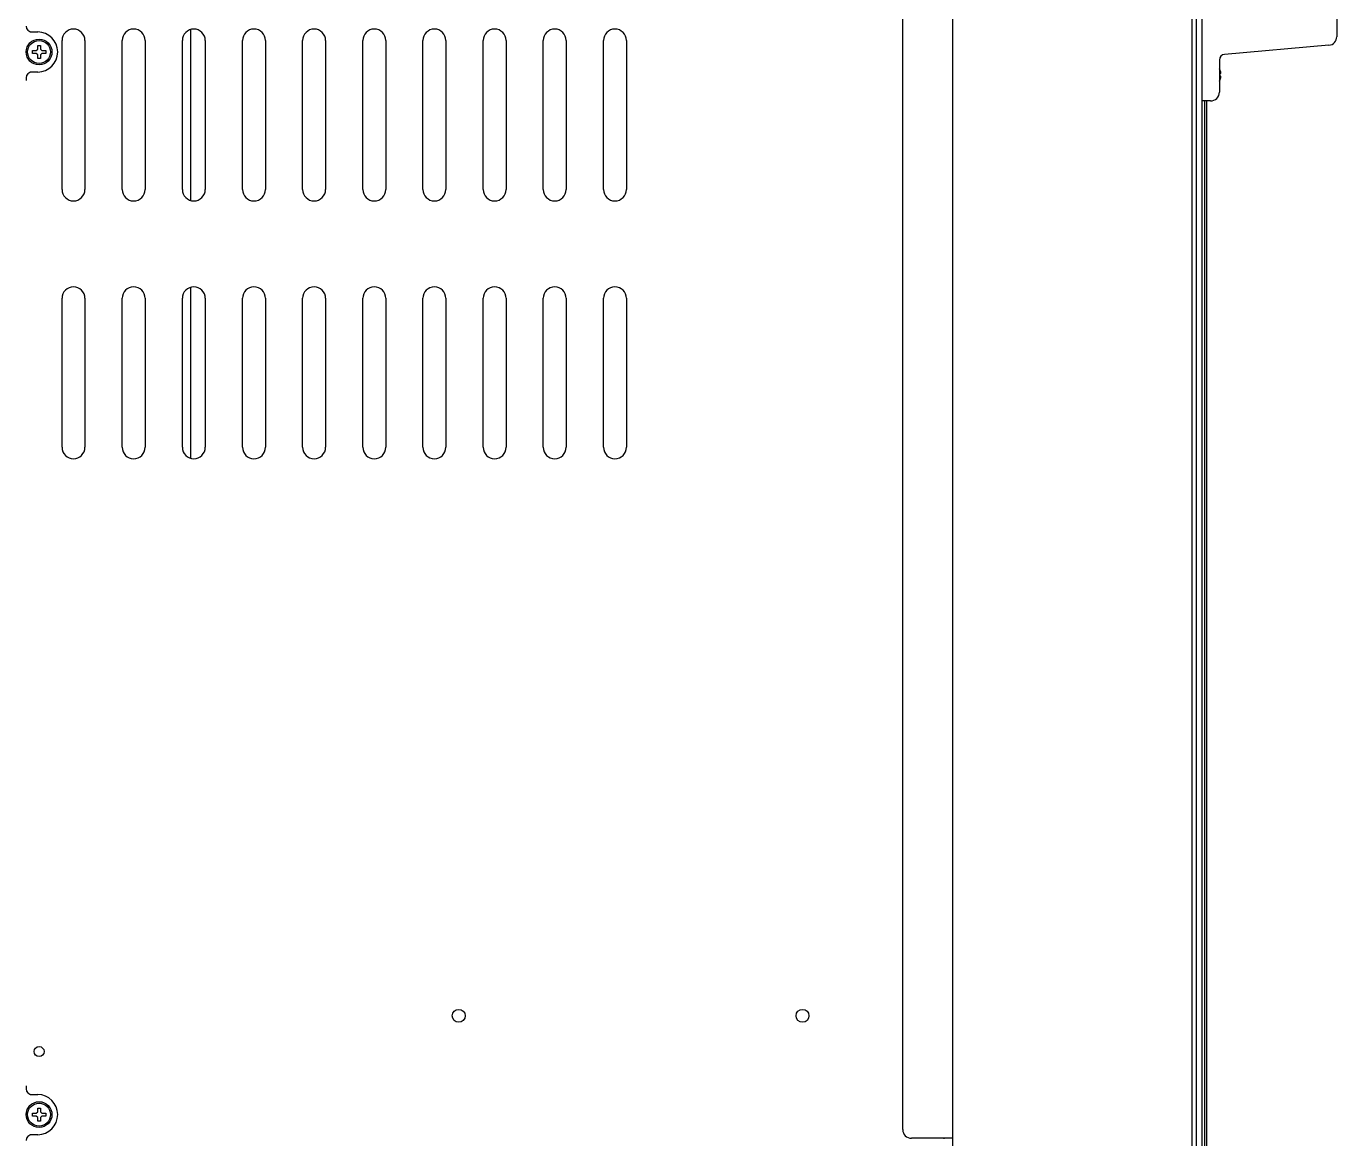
# Model space of a CAD drawing. Header units: millimetres. Extents: x 2482 to 7241, y 2335 to 6851.
# Drawn here: x 5433 to 5890.5, y 6181.7 to 6570.2 of the extents above; entities that cross this region are included whole.
import ezdxf

# ---------------------------------------------------------------- set-up
doc = ezdxf.new("R2010")
doc.units = ezdxf.units.MM
doc.header["$LTSCALE"] = 669.9
doc.layers.get('0').update_dxf_attribs({"linetype": 'CONTINUOUS'})
doc.layers.add('ASSI', color=7, linetype='CONTINUOUS')
doc.layers.add('GEOM', color=7, linetype='CONTINUOUS')

msp = doc.modelspace()

# ---------------------------------------------------------------- linework, layer by layer
at = {"linetype": 'Continuous'}
for p, q in [((5739, 6184.93), (5739, 6740.75)), ((5756.5, 6009.93), (5756.5, 6593)), ((5840, 6009.93), (5840, 6591.29)), ((5752.5, 6181.93), (5742, 6181.93))]:
    msp.add_line(p, q, dxfattribs=at)
at = {"color": 7, "linetype": 'Continuous'}
for p, q in [((5841.5, 6009.93), (5841.5, 6593)), ((5490.5, 6509.31), (5490.5, 6569.05)), ((5435.2, 6560.68), (5435.2, 6561.68)), ((5435.2, 6561.68), (5436.5, 6561.68)), ((5436.5, 6560.68), (5435.2, 6560.68)), ((5436.5, 6561.68), (5437, 6562.18)), ((5437, 6560.18), (5436.5, 6560.68)), ((5437, 6562.18), (5437, 6563.48)), ((5437, 6563.48), (5438, 6563.48)), ((5438, 6563.48), (5438, 6562.18)), ((5438, 6562.18), (5438.5, 6561.68)), ((5438.5, 6560.68), (5438, 6560.18)), ((5438.5, 6561.68), (5439.8, 6561.68)), ((5439.8, 6560.68), (5438.5, 6560.68)), ((5439.8, 6561.68), (5439.8, 6560.68)), ((5437, 6558.88), (5437, 6560.18)), ((5438, 6558.88), (5437, 6558.88)), ((5438, 6560.18), (5438, 6558.88)), ((5849.5, 6553.68), (5850, 6553.68)), ((5850, 6552.68), (5849.5, 6552.68)), ((5850, 6553.75), (5850, 6553.77)), ((5850, 6552.61), (5850, 6552.68)), ((5490.5, 6419.31), (5490.5, 6479.05)), ((5435.2, 6190.68), (5436.5, 6190.68)), ((5435.2, 6189.68), (5435.2, 6190.68)), ((5436.5, 6190.68), (5437, 6191.18)), ((5437, 6192.48), (5438, 6192.48)), ((5437, 6191.18), (5437, 6192.48)), ((5438, 6192.48), (5438, 6191.18)), ((5438, 6191.18), (5438.5, 6190.68)), ((5438.5, 6190.68), (5439.8, 6190.68)), ((5439.8, 6190.68), (5439.8, 6189.68)), ((5436.5, 6189.68), (5435.2, 6189.68)), ((5437, 6189.18), (5436.5, 6189.68)), ((5437, 6187.88), (5437, 6189.18)), ((5438, 6187.88), (5437, 6187.88)), ((5438.5, 6189.68), (5438, 6189.18)), ((5438, 6189.18), (5438, 6187.88)), ((5439.8, 6189.68), (5438.5, 6189.68)), ((5753.5, 6181.74), (5753.5, 6181.9))]:
    msp.add_line(p, q, dxfattribs=at)
for centre, radius, start, end in [((5845.39, 6552.99), 4.75, 28.9685, 30.2183), ((5845.4, 6553), 4.75, 28.0074, 28.9684), ((5845.4, 6553), 4.75, 26.6813, 28.0074), ((5845.4, 6553), 4.74, 25.5402, 26.6812), ((5845.41, 6553), 4.74, 24.5722, 25.5402), ((5845.41, 6553), 4.73, 23.3175, 24.5722), ((5845.41, 6553.36), 4.73, 335.4278, 336.6825), ((5845.41, 6553), 4.73, 22.5474, 23.3174), ((5845.41, 6553.36), 4.73, 336.6826, 337.4526), ((5845.42, 6553.01), 4.72, 21.0025, 22.5476), ((5845.42, 6553.35), 4.72, 337.4524, 338.9975), ((5845.43, 6553.01), 4.72, 20.5181, 21.0023), ((5845.43, 6553.35), 4.72, 338.9977, 339.4819), ((5845.44, 6553.01), 4.7, 18.4656, 20.5187), ((5845.44, 6553.35), 4.7, 339.4813, 341.5344), ((5845.46, 6553.02), 4.68, 17.3773, 18.465), ((5845.46, 6553.34), 4.68, 341.535, 342.6227), ((5845.47, 6553.02), 4.67, 16.3949, 17.3772), ((5845.47, 6553.34), 4.67, 342.6228, 343.6051), ((5845.5, 6553.03), 4.64, 14.3176, 16.3964), ((5845.5, 6553.33), 4.64, 343.6036, 345.6824), ((5848.01, 6553.93), 2.01, 5.1401, 7.2744), ((5848.03, 6553.93), 1.98, 4.2856, 5.1372), ((5848.04, 6553.93), 1.97, 355.3984, 356.7833), ((5848.01, 6553.93), 2.01, 352.7259, 354.7415), ((5848.03, 6552.43), 1.98, 4.6009, 5.2558), ((5848.04, 6552.43), 1.97, 3.2166, 4.6016), ((5848.03, 6552.43), 1.98, 354.8627, 355.7144), ((5848.01, 6552.43), 2.01, 352.7256, 354.8598), ((5848.04, 6553.93), 1.97, 3.0233, 4.286), ((5848.05, 6553.93), 1.96, 1.9964, 3.0228), ((5848.06, 6553.93), 1.95, 0.9261, 1.9964), ((5848.06, 6553.93), 1.95, 358.8459, 0.9258), ((5848.06, 6553.93), 1.96, 357.6233, 358.8455), ((5848.05, 6553.93), 1.96, 356.7841, 357.6235), ((5848.05, 6552.43), 1.96, 2.3765, 3.2159), ((5848.06, 6552.43), 1.95, 1.1544, 2.3767), ((5848.06, 6552.43), 1.95, 359.0741, 1.1541), ((5848.06, 6552.43), 1.95, 358.0037, 359.0738), ((5848.05, 6552.43), 1.96, 356.9771, 358.0037), ((5848.04, 6552.43), 1.97, 355.714, 356.9767), ((5845.39, 6553.37), 4.75, 329.7816, 331.0315), ((5845.4, 6553.36), 4.75, 331.0316, 331.9926), ((5845.4, 6553.36), 4.75, 331.9926, 333.3187), ((5845.4, 6553.36), 4.74, 333.3188, 334.4598), ((5845.41, 6553.36), 4.74, 334.4598, 335.4278)]:
    msp.add_arc(centre, radius, start, end, dxfattribs=at)
at = {"linetype": 'Continuous'}
msp.add_arc((5742, 6184.93), 3, 180.0007, 270.0007, dxfattribs=at)
msp.add_open_spline([(5753.51, 6181.93), (5753.17, 6181.93), (5752.84, 6181.93), (5752.5, 6181.93)], degree=3, dxfattribs=at)
for points, knots in [([(5756.3, 6181.91), (5756.16, 6181.91), (5755.23, 6181.92), (5754.3, 6181.93), (5753.51, 6181.93)], [0, 0, 0, 0, 0.15208, 1, 1, 1, 1]), ([(5756.5, 6181.9), (5756.5, 6181.92), (5756.39, 6181.89), (5756.35, 6181.91), (5756.3, 6181.91)], [0, 0, 0, 0, 0.252759, 1, 1, 1, 1])]:
    msp.add_open_spline(points, degree=3, knots=knots, dxfattribs=at)
at = {"layer": 'ASSI', "color": 7, "linetype": 'Continuous'}
for centre in [(5437.5, 6561.18), (5437.5, 6190.18)]:
    msp.add_circle(centre, 4, dxfattribs=at)
at = {"layer": 'ASSI', "linetype": 'Continuous'}
for centre, radius in [((5584, 6224.68), 2.25), ((5704, 6224.68), 2.25), ((5437.5, 6212.18), 1.75)]:
    msp.add_circle(centre, radius, dxfattribs=at)
at = {"layer": 'GEOM', "color": 7, "linetype": 'Continuous'}
for p, q in [((5890.5, 6664.93), (5890.5, 6566.52)), ((5434.38, 6568.18), (5437, 6568.18)), ((5887.76, 6563.53), (5851.33, 6560.34)), ((5849.5, 6558.35), (5849.5, 6547.13)), ((5433, 6552.18), (5433, 6551.17)), ((5437, 6554.18), (5434.38, 6554.18)), ((5846.45, 6544.13), (5843.5, 6544.18)), ((5433, 6200.19), (5433, 6199.18)), ((5434.38, 6197.18), (5437, 6197.18)), ((5437, 6183.18), (5434.38, 6183.18))]:
    msp.add_line(p, q, dxfattribs=at)
at = {"layer": 'GEOM', "linetype": 'Continuous'}
for p, q in [((5843.5, 5964.73), (5843.5, 6595.67)), ((5445.5, 6513.18), (5445.5, 6565.18)), ((5453.5, 6565.18), (5453.5, 6513.18)), ((5466.5, 6513.18), (5466.5, 6565.18)), ((5474.5, 6565.18), (5474.5, 6513.18)), ((5487.5, 6513.18), (5487.5, 6565.18)), ((5495.5, 6565.18), (5495.5, 6513.18)), ((5508.5, 6513.18), (5508.5, 6565.18)), ((5516.5, 6565.18), (5516.5, 6513.18)), ((5529.5, 6513.18), (5529.5, 6565.18)), ((5537.5, 6565.18), (5537.5, 6513.18)), ((5550.5, 6513.18), (5550.5, 6565.18)), ((5558.5, 6565.18), (5558.5, 6513.18)), ((5571.5, 6513.18), (5571.5, 6565.18)), ((5579.5, 6565.18), (5579.5, 6513.18)), ((5592.5, 6513.18), (5592.5, 6565.18)), ((5600.5, 6565.18), (5600.5, 6513.18)), ((5613.5, 6513.18), (5613.5, 6565.18)), ((5621.5, 6565.18), (5621.5, 6513.18)), ((5634.5, 6513.18), (5634.5, 6565.18)), ((5642.5, 6565.18), (5642.5, 6513.18)), ((5844.32, 6544.17), (5844.32, 5949.68)), ((5845, 6544.15), (5845, 5946.68)), ((5445.5, 6423.18), (5445.5, 6475.18)), ((5453.5, 6475.18), (5453.5, 6423.18)), ((5466.5, 6423.18), (5466.5, 6475.18)), ((5474.5, 6475.18), (5474.5, 6423.18)), ((5487.5, 6423.18), (5487.5, 6475.18)), ((5495.5, 6475.18), (5495.5, 6423.18)), ((5508.5, 6423.18), (5508.5, 6475.18)), ((5516.5, 6475.18), (5516.5, 6423.18)), ((5529.5, 6423.18), (5529.5, 6475.18)), ((5537.5, 6475.18), (5537.5, 6423.18)), ((5550.5, 6423.18), (5550.5, 6475.18)), ((5558.5, 6475.18), (5558.5, 6423.18)), ((5571.5, 6423.18), (5571.5, 6475.18)), ((5579.5, 6475.18), (5579.5, 6423.18)), ((5592.5, 6423.18), (5592.5, 6475.18)), ((5600.5, 6475.18), (5600.5, 6423.18)), ((5613.5, 6423.18), (5613.5, 6475.18)), ((5621.5, 6475.18), (5621.5, 6423.18)), ((5634.5, 6423.18), (5634.5, 6475.18)), ((5642.5, 6475.18), (5642.5, 6423.18))]:
    msp.add_line(p, q, dxfattribs=at)
at = {"layer": 'GEOM', "color": 7, "linetype": 'Continuous'}
for centre in [(5437.5, 6561.18), (5437.5, 6190.18)]:
    msp.add_circle(centre, 4.5, dxfattribs=at)
for centre, radius, start, end in [((5437, 6561.18), 7, 270, 90), ((5887.5, 6566.52), 3, 275, 360), ((5851.5, 6558.35), 2, 95, 180), ((5846.5, 6547.13), 3, 269, 360), ((5437, 6190.18), 7, 270, 90)]:
    msp.add_arc(centre, radius, start, end, dxfattribs=at)
at = {"layer": 'GEOM', "linetype": 'Continuous'}
for centre, start, end in [((5449.5, 6565.18), 0, 180), ((5470.5, 6565.18), 0, 180), ((5491.5, 6565.18), 0, 180), ((5512.5, 6565.18), 0, 180), ((5533.5, 6565.18), 0, 180), ((5554.5, 6565.18), 0, 180), ((5575.5, 6565.18), 0, 180), ((5596.5, 6565.18), 0, 180), ((5617.5, 6565.18), 0, 180), ((5638.5, 6565.18), 0, 180), ((5449.5, 6513.18), 180, 360), ((5470.5, 6513.18), 180, 360), ((5491.5, 6513.18), 180, 360), ((5512.5, 6513.18), 180, 360), ((5533.5, 6513.18), 180, 360), ((5554.5, 6513.18), 180, 360), ((5575.5, 6513.18), 180, 360), ((5596.5, 6513.18), 180, 360), ((5617.5, 6513.18), 180, 360), ((5638.5, 6513.18), 180, 360), ((5449.5, 6475.18), 0, 180), ((5470.5, 6475.18), 0, 180), ((5491.5, 6475.18), 0, 180), ((5512.5, 6475.18), 0, 180), ((5533.5, 6475.18), 0, 180), ((5554.5, 6475.18), 0, 180), ((5575.5, 6475.18), 0, 180), ((5596.5, 6475.18), 0, 180), ((5617.5, 6475.18), 0, 180), ((5638.5, 6475.18), 0, 180), ((5449.5, 6423.18), 180, 360), ((5470.5, 6423.18), 180, 360), ((5491.5, 6423.18), 180, 360), ((5512.5, 6423.18), 180, 360), ((5533.5, 6423.18), 180, 360), ((5554.5, 6423.18), 180, 360), ((5575.5, 6423.18), 180, 360), ((5596.5, 6423.18), 180, 360), ((5617.5, 6423.18), 180, 360), ((5638.5, 6423.18), 180, 360)]:
    msp.add_arc(centre, 4, start, end, dxfattribs=at)
at = {"layer": 'GEOM', "color": 7, "linetype": 'Continuous'}
for centre, major_axis, start_param, end_param in [((5435.01, 6570.18), (2.01, 0), 9.424778, 10.995574), ((5435.01, 6552.18), (-2.01, 0), 4.712389, 6.283185), ((5435.01, 6199.18), (2.01, 0), 9.424778, 10.995574), ((5435.01, 6181.18), (-2.01, 0), 4.712389, 6.283185)]:
    msp.add_ellipse(centre, major_axis=major_axis, ratio=0.993605, start_param=start_param, end_param=end_param, dxfattribs=at)

doc.saveas('drawing.dxf')
